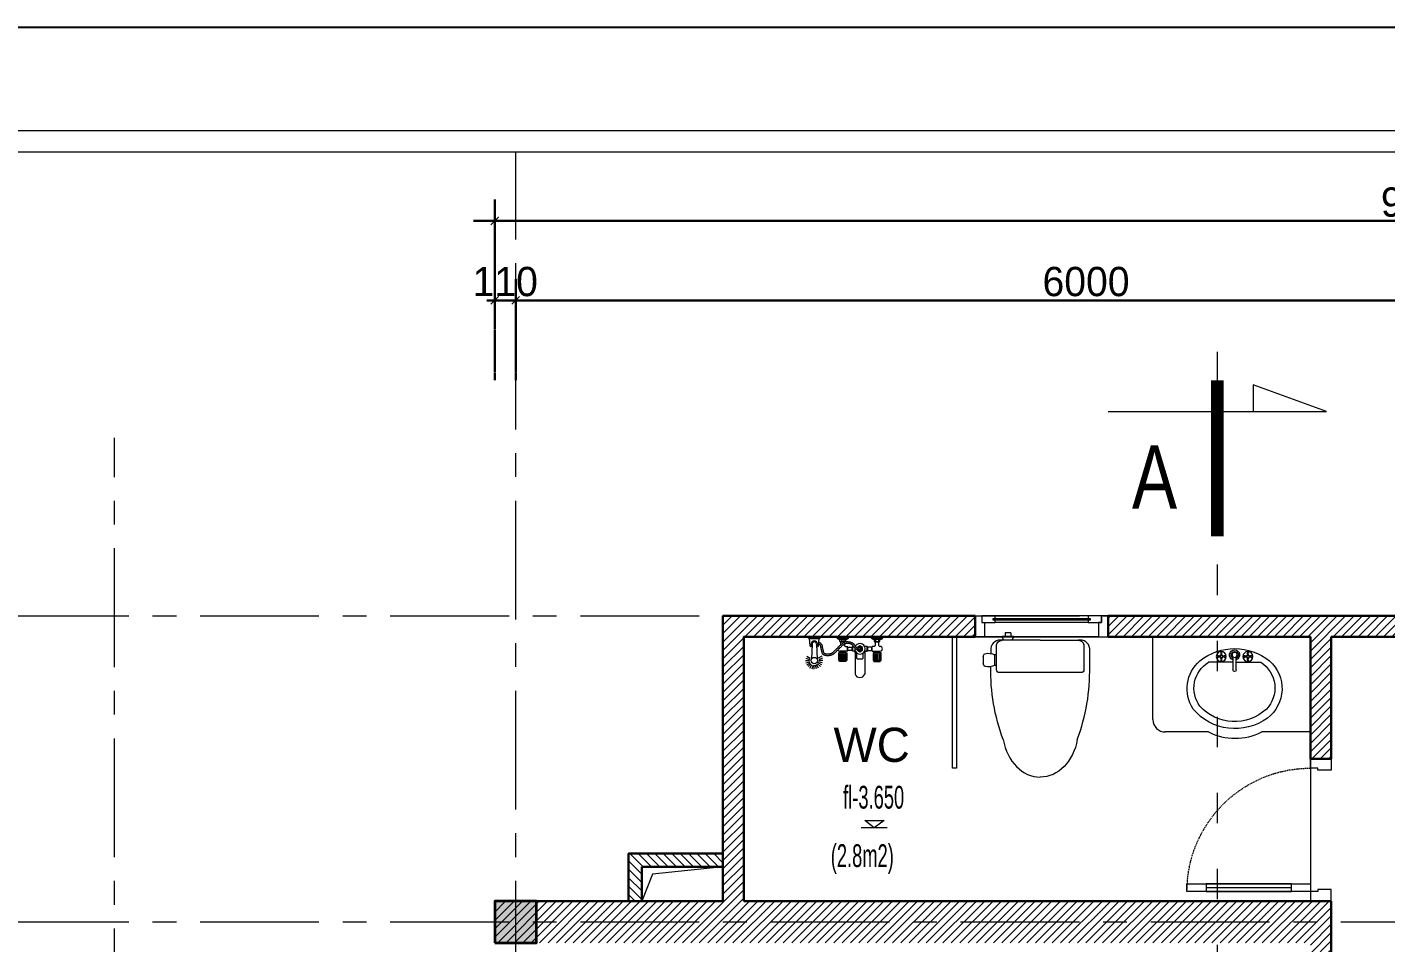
# Model space of a CAD drawing. Header units: millimetres. Extents: x 1832547 to 2001569, y -558009 to -417808.
# Drawn here: x 1917747 to 1924894, y -465512 to -460694 of the extents above; entities that cross this region are included whole.
import ezdxf
from ezdxf.enums import TextEntityAlignment as Align

# ---------------------------------------------------------------- set-up
doc = ezdxf.new("R2010")
doc.units = ezdxf.units.MM
doc.header["$MEASUREMENT"] = 0
for name, pattern in [('ACAD_ISO03W100', [30, 12, -18]), ('CENTER', [2, 1.25, -0.25, 0.25, -0.25]), ('HIDDEN', [9.525, 6.35, -3.175])]:
    doc.linetypes.add(name, pattern=pattern)
doc.layers.get('0').update_dxf_attribs({"linetype": 'CONTINUOUS'})
doc.layers.get('DEFPOINTS').update_dxf_attribs({"linetype": 'CONTINUOUS'})
for name, color, linetype, lineweight in [('AUDIT_I_120404221301-0', 7, 'CONTINUOUS', 15), ('CA . CỬA', 251, 'CONTINUOUS', 5), ('CA-noi that', 19, 'CONTINUOUS', 9), ('CA. TUONG', 30, 'CONTINUOUS', 30), ('CA.cat 30', 30, 'CONTINUOUS', 35), ('CA.cot', 2, 'CONTINUOUS', 35), ('CA.dim 08', 8, 'CONTINUOUS', 13), ('CA.noi that 15', 15, 'CONTINUOUS', 9), ('CA.TEXT', 7, 'CONTINUOUS', 15), ('CA.thay 145', 145, 'CONTINUOUS', 18), ('CA.tim 67', 67, 'CENTER', 9), ('CA.vat lieu 08', 8, 'CONTINUOUS', 5), ('NKB-Fur', 25, 'CONTINUOUS', 9), ('NP-CỬA SỔ', 143, 'CONTINUOUS', 15)]:
    doc.layers.add(name, color=color, linetype=linetype, lineweight=lineweight)
doc.styles.add('CA.JSC1', font='Vhavan.ttf', dxfattribs={"width": 0.8})
doc.styles.add('chu ghi chu', font='nghia5.shx', dxfattribs={"height": 200})
doc.styles.get("Standard").update_dxf_attribs({"font": 'roman.shx'})
doc.styles.add('ZENI2', font='Vhavanb.ttf')
doc.dimstyles.new('CA 70', dxfattribs={"dimscale": 0.7, "dimtxt": 220, "dimasz": 60, "dimexe": 160, "dimexo": 0, "dimgap": 30, "dimtad": 1, "dimdec": 0, "dimrnd": 5, "dimzin": 0, "dimdsep": 46, "dimtxsty": 'Standard', "dimblk": 'ARCHTICK', "dimcen": 0.09, "dimdle": 160, "dimclrd": 256, "dimclre": 256, "dimclrt": 255, "dimadec": 0, "dimazin": 0, "dimtfac": 1, "dimtdec": 0, "dimtix": 1, "dimtmove": 2, "dimatfit": 3, "dimldrblk": 'DOT', "dimfxl": 600, "dimfxlon": 1, "dimtolj": 1, "dimtzin": 0, "dimarcsym": 0})

# ---------------------------------------------------------------- blocks, each defined once
blk = doc.blocks.new('A$C69F42894')
at = {"layer": 'CA.noi that 15'}
for p, q in [((124.6, 560), (163.2, 560)), ((0, 415.6), (0, 445.4)), ((0, 445.4), (20, 445.4)), ((20, 401.1), (20, 460)), ((20, 401.1), (20, 460)), ((40, 260), (40, 460)), ((115.9, 500), (171.9, 500)), ((115.9, 490), (115.9, 500)), ((171.9, 490), (171.9, 500)), ((0, 415.6), (20, 415.6)), ((40, 260), (40, 60))]:
    blk.add_line(p, q, dxfattribs=at)
blk.add_lwpolyline([(561.4, 65.1, -0.095238), (179.5, 0), (82.3, 0, -0.448604), (40, 60, 0.414214), (70, 30), (195, 30, 0.414214), (210, 45), (210, 260), (210, 475, 0.414214), (195, 490), (70, 490, 0.414214), (40, 460, -0.448604), (82.3, 520), (108.3, 520)], format="xyb", dxfattribs=at)
for centre, radius, start, end in [((180, 532.3), 71.8, 165.59818, 206.76095), ((124.6, 545), 15, 90, 159.90199), ((163.2, 545), 15, 20.09801, 90), ((107.8, 532.3), 71.8, 333.23905, 14.40182), ((201.2, -506.1), 1026.3, 69.45128, 91.21266), ((11.7, 416.1), 44.7, 50.75842, 79.33108), ((11.7, 445), 44.7, 280.66892, 309.24158)]:
    blk.add_arc(centre, radius, start, end, dxfattribs=at)
at = {"layer": 'CA.noi that 15', "extrusion": (0, 0, -1)}
blk.add_ellipse((506.7, 260), major_axis=(253.3, 0), ratio=0.788071, start_param=-1.35296, end_param=0, dxfattribs=at)
at = {"layer": 'CA.noi that 15'}
blk.add_ellipse((506.7, 260), major_axis=(253.3, 0), ratio=0.788071, start_param=-1.35296, end_param=0, dxfattribs=at)
blk = doc.blocks.new('hoa sen')
at = {"layer": 'CA.noi that 15', "ltscale": 1000}
for p, q in [((-137.5, 11.2), (-137.5, 162.1)), ((-70.8, 11.2), (-70.8, 162.1)), ((163.4, 96.3), (187.7, 82.2)), ((173, 108.8), (192.8, 89)), ((185.6, 118.4), (199.6, 94.2)), ((200.2, 124.5), (207.4, 97.4)), ((215.8, 126.6), (215.8, 98.5)), ((231.5, 124.5), (224.3, 97.4)), ((246.1, 118.4), (232.1, 94.2)), ((258.7, 108.8), (238.9, 89)), ((268.3, 96.3), (244, 82.2)), ((-104.2, 4), (-121.6, -6.1)), ((-86.7, -6.1), (-104.2, 4)), ((155.3, 66), (183.3, 66)), ((157.3, 81.7), (184.4, 74.4)), ((157.3, 50.3), (184.4, 57.6)), ((163.4, 35.7), (187.7, 49.7)), ((200.2, -50), (195.6, 56.3)), ((231.5, -50), (236.1, 56.3)), ((268.3, 35.7), (244, 49.7)), ((274.4, 81.7), (247.3, 74.4)), ((274.4, 50.3), (247.3, 57.6)), ((276.4, 66), (248.4, 66)), ((-263.7, -90.3), (-263.7, -100.1)), ((-263.7, -90.3), (-184.3, -90.3)), ((-191.1, 0), (-247.2, 0)), ((-242.9, -33.3), (-247, -33.3)), ((-237.3, -38.9), (-237.3, -65.6)), ((-237.3, -65.6), (-211.4, -65.6)), ((-233.8, -79.6), (-233.8, -68.7)), ((-214.9, -68.7), (-214.9, -79.6)), ((-211.4, -65.6), (-211.4, -38.9)), ((-205.8, -33.3), (-191.1, -33.3)), ((-191.1, 0), (-191.1, -33.3)), ((-184.3, -90.3), (-184.3, -100.1)), ((-154.9, 0), (-154.9, -33.3)), ((-147.3, 0), (-154.9, 0)), ((-154.9, -33.3), (-137.1, -33.3)), ((-121.6, -6.1), (-121.6, -26.2)), ((-121.6, -26.2), (-104.2, -36.3)), ((-104.2, -36.3), (-86.7, -26.2)), ((-86.7, -6.1), (-86.7, -8.6)), ((-86.7, -6.7), (-86.7, -6.1)), ((-86.7, -19.3), (-86.7, -26.2)), ((-86.7, -26.2), (-86.7, -19.3)), ((-61, 0), (-53.4, 0)), ((-53.4, -33.3), (-60.4, -33.3)), ((-53.4, 0), (-53.4, -33.3)), ((-23.8, -90.3), (-23.8, -100.1)), ((55.6, -90.3), (-23.8, -90.3)), ((-17.2, 0), (-17.2, -33.3)), ((-17.2, 0), (-17.2, -33.3)), ((-17.2, 0), (38.9, 0)), ((-2.5, -33.3), (-17.2, -33.3)), ((3.1, -49.3), (3.1, -38.9)), ((3.1, -65.6), (3.1, -60.8)), ((29, -65.6), (3.1, -65.6)), ((6.6, -68.7), (6.6, -79.6)), ((25.5, -79.6), (25.5, -68.7)), ((29, -45.5), (29, -65.6)), ((55.6, -90.3), (55.6, -100.1)), ((-263.7, -100.1), (-184.3, -100.1)), ((55.6, -100.1), (-23.8, -100.1))]:
    blk.add_line(p, q, dxfattribs=at)
for points in [[(-196.6, 12.9), (-196.6, 66.7), (-252.9, 66.7), (-252.9, 12.9)], [(-202.3, 66.7), (-202.3, 71.9), (-247.2, 71.9), (-247.2, 66.7)], [(-202.3, 7.7), (-202.3, 12.9), (-247.2, 12.9), (-247.2, 7.7)], [(-11.7, 12.9), (-11.7, 66.7), (44.6, 66.7), (44.6, 12.9)], [(-6, 66.7), (-6, 71.9), (38.9, 71.9), (38.9, 66.7)], [(-6, 7.7), (-6, 12.9), (38.9, 12.9), (38.9, 7.7)], [(-156.6, -27.4), (-156.6, -5.1), (-188.8, -5.1), (-188.8, -27.4)], [(-50.6, -27.4), (-50.6, -5.1), (-19.1, -5.1), (-19.1, -27.4)]]:
    blk.add_lwpolyline(points, close=True, dxfattribs=at)
for points in [[(-240.6, 23), (-240.6, 57.4, 0.414214), (-242.9, 59.6), (-243.6, 59.6, 0.414214), (-245.8, 57.4), (-245.8, 23, 0.414214), (-243.6, 20.8), (-242.9, 20.8, 0.414214)], [(-227.4, 23), (-227.4, 57.4, 0.414214), (-229.6, 59.6), (-230.3, 59.6, 0.414214), (-232.6, 57.4), (-232.6, 23, 0.414214), (-230.3, 20.8), (-229.6, 20.8, 0.414214)], [(-214.1, 23), (-214.1, 57.4, 0.414214), (-216.4, 59.6), (-217.1, 59.6, 0.414214), (-219.3, 57.4), (-219.3, 23, 0.414214), (-217.1, 20.8), (-216.4, 20.8, 0.414214)], [(-200.9, 23), (-200.9, 57.4, 0.414214), (-203.1, 59.6), (-203.8, 59.6, 0.414214), (-206.1, 57.4), (-206.1, 23, 0.414214), (-203.8, 20.8), (-203.1, 20.8, 0.414214)], [(-7.4, 23), (-7.4, 57.4, -0.414214), (-5.2, 59.6), (-4.5, 59.6, -0.414214), (-2.2, 57.4), (-2.2, 23, -0.414214), (-4.5, 20.8), (-5.2, 20.8, -0.414214)], [(5.8, 23), (5.8, 57.4, -0.414214), (8.1, 59.6), (8.8, 59.6, -0.414214), (11, 57.4), (11, 23, -0.414214), (8.8, 20.8), (8.1, 20.8, -0.414214)], [(19.1, 23), (19.1, 57.4, -0.414214), (21.3, 59.6), (22, 59.6, -0.414214), (24.3, 57.4), (24.3, 23, -0.414214), (22, 20.8), (21.3, 20.8, -0.414214)], [(32.3, 23), (32.3, 57.4, -0.414214), (34.6, 59.6), (35.3, 59.6, -0.414214), (37.5, 57.4), (37.5, 23, -0.414214), (35.3, 20.8), (34.6, 20.8, -0.414214)], [(256.6, -100.1), (256.6, -94.1, 0.414214), (251, -88.5), (180.7, -88.5, 0.414214), (175.1, -94.1), (175.1, -100.1)]]:
    blk.add_lwpolyline(points, format="xyb", close=True, dxfattribs=at)
for points in [[(-241.5, 7.7), (-241.5, 0)], [(-208.3, 0), (-208.3, 7.7)], [(-105.2, -9.3), (-98.6, -8.6), (-93.3, -8.3), (-88.9, -8.3), (-85.5, -8.7), (-82.7, -9.4), (-80.5, -10.3), (-78.7, -11.4), (-77.1, -12.6), (-75.5, -14), (-74.1, -15.5), (-72.6, -17.1), (-71.2, -18.8), (-69.9, -20.5), (-68.5, -22.2), (-67.2, -24), (-65.9, -25.8), (-64.6, -27.6), (-63.3, -29.4), (-62, -31.1), (-60.8, -32.8), (-59.6, -34.4), (-58.4, -35.9), (-57.3, -37.3), (-56.2, -38.6), (-55.2, -39.7), (-54.3, -40.7), (-53.4, -41.6), (-52.5, -42.4), (-51.7, -43.1), (-50.9, -43.7), (-50.1, -44.4), (-49.3, -45), (-48.4, -45.6), (-47.6, -46.2), (-46.6, -46.8), (-45.4, -47.4), (-44.1, -48.1), (-42.6, -48.7), (-40.8, -49.4), (-38.7, -50.2), (-36.2, -50.9), (-33.5, -51.7), (-30.6, -52.4), (-27.4, -53.1), (-24.1, -53.6), (-20.7, -53.9), (-17.3, -54.1), (-13.9, -54), (-10.5, -53.6), (-7.3, -53), (-4, -52.2), (-0.9, -51.1), (2.2, -49.8), (5.2, -48.3), (8.1, -46.6), (11, -44.8), (13.8, -42.9), (16.5, -40.8), (19.2, -38.6), (21.9, -36.2), (24.6, -33.8), (27.3, -31.2), (30.1, -28.5), (32.9, -25.7), (35.8, -22.8), (38.9, -19.9), (41.9, -16.9), (45.1, -13.8), (48.2, -10.7), (51.3, -7.7), (54.5, -4.6), (57.6, -1.7), (60.6, 1.3), (63.5, 4.1), (66.3, 6.7), (69, 9.3), (71.5, 11.6), (73.8, 13.7), (75.8, 15.6), (77.5, 17.2), (78.9, 18.6), (80.1, 19.6), (81.1, 20.5), (81.8, 21.2), (82.5, 21.7), (83, 22.1), (83.6, 22.4), (84.1, 22.7), (84.7, 23), (85.3, 23.3), (86.1, 23.7), (87, 24.1), (88, 24.5), (89.2, 24.9), (90.6, 25.5), (92.1, 26.1), (93.9, 26.8), (96, 27.5), (98.2, 28.3), (100.5, 29.1), (103, 29.8), (105.6, 30.5), (108.4, 31.1), (111.2, 31.5), (114, 31.9), (116.9, 32.1), (119.7, 32.2), (122.5, 32.2), (125.1, 32.2), (127.6, 32), (129.9, 31.9), (131.9, 31.7), (133.7, 31.6), (135.2, 31.4), (136.5, 31.2), (137.6, 31.1), (138.6, 30.9), (139.6, 30.7), (140.4, 30.5), (141.3, 30.2), (142.1, 30), (143, 29.7), (143.9, 29.4), (144.7, 29.1), (145.6, 28.8), (146.4, 28.5), (147.2, 28.1), (147.9, 27.8), (148.6, 27.5), (149.2, 27.2), (149.8, 26.8), (150.4, 26.5), (150.9, 26.1), (151.4, 25.8), (151.9, 25.4), (152.3, 25), (152.8, 24.6), (153.2, 24.1), (153.6, 23.7), (154.1, 23.2), (154.5, 22.7), (154.9, 22.1), (155.3, 21.6), (155.7, 21), (156, 20.4), (156.4, 19.7), (156.8, 19.1), (157.1, 18.3), (157.5, 17.6), (157.9, 16.7), (158.2, 15.9), (158.6, 14.9), (159, 13.9), (159.4, 12.8), (159.8, 11.7), (160.2, 10.5), (160.6, 9.3), (160.9, 8), (161.3, 6.8), (161.7, 5.5), (162.1, 4.1), (162.5, 2.8), (162.8, 1.5), (163.2, 0.1), (163.6, -1.3), (163.9, -2.7), (164.3, -4.1), (164.6, -5.5), (165, -7), (165.3, -8.5), (165.6, -10), (166, -11.4), (166.3, -12.9), (166.6, -14.3), (166.9, -15.7), (167.2, -17), (167.4, -18.3), (167.7, -19.5), (167.9, -20.7), (168.1, -21.8), (168.3, -22.9), (168.5, -23.9), (168.7, -24.8), (168.8, -25.7), (168.9, -26.5), (169, -27.3), (169.1, -28.1), (169.2, -28.8), (169.3, -29.4), (169.3, -30), (169.4, -30.6), (169.4, -31.2), (169.5, -31.7), (169.6, -32.2), (169.6, -32.7), (169.7, -33.2), (169.7, -33.6), (169.8, -34), (169.9, -34.4), (170, -34.8), (170.1, -35.2), (170.2, -35.6), (170.4, -36), (170.6, -36.3), (170.7, -36.7), (171, -37.1), (171.2, -37.6), (171.5, -38), (171.9, -38.6), (172.3, -39.1), (172.7, -39.6), (173.1, -40.2), (173.5, -40.7), (173.9, -41.3), (174.3, -41.8), (174.7, -42.2), (175, -42.6), (175.3, -42.9), (175.5, -43.2), (175.8, -43.5), (176, -43.7), (176.2, -44), (176.5, -44.2), (176.7, -44.5), (177, -44.8), (177.3, -45.1), (177.7, -45.4), (178.1, -45.8), (178.5, -46.2), (179, -46.6), (179.5, -47), (180.1, -47.5), (180.7, -48), (181.4, -48.5), (182.1, -49.1), (182.8, -49.5), (183.4, -50), (184.1, -50.4), (184.6, -50.8), (185, -51)], [(-103.1, -21.8), (-97.9, -20.6), (-93.9, -19.7), (-90.8, -19.3), (-88.4, -19.1), (-86.7, -19.3), (-85.4, -19.7), (-84.4, -20.3), (-83.5, -21), (-82.7, -21.9), (-81.8, -22.9), (-80.8, -24.1), (-79.9, -25.3), (-78.8, -26.7), (-77.7, -28.2), (-76.5, -29.9), (-75.2, -31.6), (-73.9, -33.5), (-72.5, -35.4), (-71, -37.4), (-69.5, -39.3), (-68.1, -41.3), (-66.6, -43.1), (-65.2, -44.9), (-63.9, -46.4), (-62.7, -47.8), (-61.6, -49), (-60.6, -50.1), (-59.6, -51), (-58.6, -51.8), (-57.7, -52.6), (-56.8, -53.3), (-55.9, -54), (-55, -54.6), (-54, -55.3), (-52.8, -56), (-51.5, -56.7), (-50, -57.5), (-48.2, -58.2), (-46.1, -59), (-43.6, -59.9), (-40.6, -60.8), (-37.3, -61.7), (-33.7, -62.6), (-29.9, -63.3), (-25.8, -64), (-21.6, -64.4), (-17.4, -64.5), (-13.1, -64.4), (-8.9, -63.9), (-4.8, -63.1), (-0.8, -62.1), (3.1, -60.7), (7, -59.2), (10.6, -57.4), (14.2, -55.5), (17.5, -53.5), (20.7, -51.3), (23.7, -49.1), (26.7, -46.7), (29.5, -44.3), (32.3, -41.8), (35.1, -39.2), (37.9, -36.5), (40.8, -33.7), (43.7, -30.8), (46.7, -27.8), (49.8, -24.8), (52.9, -21.8), (56, -18.7), (59.1, -15.7), (62.2, -12.7), (65.3, -9.7), (68.3, -6.9), (71.2, -4.1), (74, -1.4), (76.7, 1.1), (79.1, 3.4), (81.4, 5.5), (83.3, 7.4), (85, 9), (86.4, 10.2), (87.5, 11.3), (88.4, 12), (89, 12.6), (89.5, 13), (89.8, 13.3), (90, 13.5), (90.2, 13.7), (90.3, 13.8), (90.5, 13.9), (90.7, 14), (91, 14.1), (91.4, 14.3), (92, 14.6), (92.8, 14.9), (93.9, 15.3), (95.2, 15.9), (96.8, 16.5), (98.6, 17.2), (100.7, 18), (102.9, 18.7), (105.3, 19.3), (107.8, 19.9), (110.5, 20.4), (113.1, 20.8), (115.9, 21), (118.6, 21.1), (121.2, 21.1), (123.7, 21.1), (126.1, 21), (128.3, 20.8), (130.2, 20.7), (131.9, 20.5), (133.2, 20.4), (134.4, 20.3), (135.4, 20.1), (136.3, 20), (137, 19.8), (137.7, 19.7), (138.3, 19.5), (139, 19.3), (139.7, 19.1), (140.3, 18.9), (141, 18.6), (141.6, 18.4), (142.1, 18.2), (142.6, 18), (143.1, 17.9), (143.5, 17.7), (143.8, 17.6), (144.1, 17.4), (144.3, 17.3), (144.5, 17.2), (144.7, 17), (144.8, 16.9), (145, 16.8), (145.1, 16.6), (145.3, 16.4), (145.4, 16.3), (145.6, 16), (145.8, 15.8), (146, 15.6), (146.2, 15.3), (146.4, 15), (146.6, 14.6), (146.8, 14.3), (147, 13.9), (147.2, 13.4), (147.4, 12.9), (147.7, 12.3), (147.9, 11.6), (148.2, 10.9), (148.5, 10), (148.9, 9.1), (149.2, 8.1), (149.5, 7), (149.9, 5.9), (150.3, 4.7), (150.6, 3.5), (151, 2.3), (151.3, 1.1), (151.7, -0.2), (152, -1.4), (152.4, -2.7), (152.7, -4), (153.1, -5.4), (153.4, -6.7), (153.7, -8.1), (154.1, -9.5), (154.4, -11), (154.7, -12.4), (155, -13.8), (155.4, -15.3), (155.7, -16.6), (155.9, -18), (156.2, -19.3), (156.5, -20.5), (156.7, -21.7), (156.9, -22.8), (157.1, -23.9), (157.3, -24.9), (157.5, -25.8), (157.6, -26.6), (157.8, -27.4), (157.9, -28), (158, -28.6), (158, -29.2), (158.1, -29.7), (158.2, -30.3), (158.2, -30.8), (158.3, -31.3), (158.3, -31.9), (158.4, -32.5), (158.5, -33.2), (158.6, -33.9), (158.7, -34.7), (158.8, -35.4), (159, -36.2), (159.2, -37), (159.4, -37.8), (159.6, -38.6), (159.9, -39.3), (160.2, -40.1), (160.5, -40.8), (160.9, -41.6), (161.3, -42.4), (161.7, -43.1), (162.2, -43.9), (162.6, -44.7), (163.2, -45.5), (163.7, -46.2), (164.3, -47), (164.8, -47.7), (165.3, -48.4), (165.8, -49), (166.2, -49.5), (166.6, -50), (167, -50.4), (167.3, -50.8), (167.6, -51.2), (167.9, -51.5), (168.2, -51.8), (168.5, -52.1), (168.8, -52.4), (169.1, -52.7), (169.5, -53), (169.9, -53.4), (170.3, -53.8), (170.9, -54.3), (171.5, -54.8), (172.2, -55.4), (173, -56), (173.9, -56.7), (174.9, -57.5), (176.1, -58.3), (177.3, -59.1), (178.8, -60), (180.4, -60.9), (182.1, -61.9), (184.1, -62.8)], [(0, 0), (0, 7.7)], [(33.2, 7.7), (33.2, 0)], [(-244.4, -68.7), (-244.4, -79.6)], [(-209.6, -65.6), (-239.1, -65.6)], [(-239.1, -82.7), (-209.6, -82.7)], [(-204.3, -79.6), (-204.3, -68.7)], [(-191.1, 0), (-188.8, -5.1), (-188.8, -27.4), (-191.1, -33.3)], [(-154.9, 0), (-156.6, -5.1), (-156.6, -27.4), (-154.9, -33.3)], [(-53.4, 0), (-50.6, -5.1), (-50.6, -27.4), (-53.4, -33.3)], [(-17.2, 0), (-19.1, -5.1), (-19.1, -27.4), (-17.2, -33.3)], [(-17.2, 0), (-19.1, -5.1), (-19.1, -27.4), (-17.2, -33.3)], [(-4, -79.6), (-4, -68.7)], [(1.3, -65.6), (30.8, -65.6)], [(30.8, -82.7), (1.3, -82.7)], [(36.1, -68.7), (36.1, -79.6)]]:
    blk.add_lwpolyline(points, dxfattribs=at)
for points in [[(-80.1, 12.2), (-80.1, 46.2, 0.414214), (-89.1, 55.1), (-119, 55.1, 0.414214), (-128, 46.2), (-128, 12.3)], [(199.3, -29.4), (195.1, -29.4, 0.385278), (186.2, -37.5), (181.9, -88.5)], [(232.4, -29.4), (236.6, -29.4, -0.385278), (245.5, -37.5), (249.8, -88.5)]]:
    blk.add_lwpolyline(points, format="xyb", dxfattribs=at)
blk.add_circle((215.8, 66), 22.4, dxfattribs=at)
for centre, radius, start, end in [((-107.7, 153.7), 31, 83.36677, 164.19559), ((-100.6, 153.7), 31, 15.80441, 96.63323), ((-147.5, 10), 10, 271.29478, 6.6777), ((-104.2, -16.2), 37.1, 350.19678, 326.98203), ((-104.2, -16.2), 17.5, 26.3525, 349.83941), ((-60.8, 10), 10, 173.3223, 268.70522), ((-238.6, -128.2), 45.6, 90.63044, 123.74146), ((-245, -16.6), 16.8, 97.45167, 263.3952), ((-239.1, -71.8), 6.13, 30.27757, 149.72243), ((-239.1, -76.5), 6.13, 210.27757, 329.72243), ((-242.9, -38.9), 5.6, 0, 90), ((-224.3, -81.8), 16.2, 54.31161, 125.68839), ((-224.3, -66.5), 16.2, 234.31161, 305.68839), ((-209.6, -71.8), 6.13, 30.27757, 149.72243), ((-209.6, -76.5), 6.13, 210.27757, 329.72243), ((-205.8, -38.9), 5.6, 90, 180), ((-209.8, -128.2), 45.6, 56.25854, 89.36956), ((-104.2, -16.2), 9.73, 51.10723, 336.64896), ((-103.7, -15.5), 6.36, 103.75223, 275.00377), ((1.5, -128.2), 45.6, 90.63044, 123.74146), ((1.3, -71.8), 6.13, 30.27757, 149.72243), ((1.3, -76.5), 6.13, 210.27757, 329.72243), ((-2.5, -38.9), 5.6, 0, 90), ((16, -81.8), 16.2, 54.31161, 125.68839), ((16, -66.5), 16.2, 234.31161, 305.68839), ((30.8, -71.8), 6.13, 30.27757, 149.72243), ((30.8, -76.5), 6.13, 210.27757, 329.72243), ((30.3, -128.2), 45.6, 56.25854, 89.36956), ((36.7, -16.6), 16.8, 31.95386, 82.54833), ((36.7, -16.6), 16.8, 287.56812, 342.57943), ((215.8, -49.4), 22.1, 137.68336, 42.31664), ((215.8, -49.4), 15.7, 182.46571, 357.53429)]:
    blk.add_arc(centre, radius, start, end, dxfattribs=at)
blk = doc.blocks.new('A$Ce6ee8940')
at = {"layer": 'CA.noi that 15', "ltscale": 0.3}
for p, q in [((284.7, 514.1), (155.6, 514.1)), ((209.7, 546.4), (214.9, 546.4)), ((209.7, 542.1), (214.9, 542.1)), ((221.2, 552.7), (221.2, 558)), ((221.2, 530.5), (221.2, 535.8)), ((225.6, 558), (225.6, 552.7)), ((225.6, 535.8), (225.6, 530.5)), ((231.9, 546.4), (237.1, 546.4)), ((231.9, 542.1), (237.1, 542.1)), ((284.7, 474.3), (284.7, 535.5)), ((302.2, 535.5), (302.2, 474.3)), ((302.2, 514.1), (430.6, 514.1)), ((349.7, 546.4), (354.9, 546.4)), ((349.7, 542.1), (354.9, 542.1)), ((361.2, 552.7), (361.2, 558)), ((361.2, 530.5), (361.2, 535.8)), ((365.6, 558), (365.6, 552.7)), ((365.6, 535.8), (365.6, 530.5)), ((371.9, 546.4), (377.1, 546.4)), ((371.9, 542.1), (377.1, 542.1))]:
    blk.add_line(p, q, dxfattribs=at)
for centre, radius in [((223.4, 544.3), 26.2), ((205.9, 544.3), 4.37), ((223.4, 544.3), 8.75), ((223.4, 544.3), 6.56), ((223.4, 561.8), 4.37), ((223.4, 526.8), 4.38), ((240.9, 544.3), 4.37), ((293.4, 553), 13.1), ((363.4, 544.3), 26.2), ((345.9, 544.3), 4.37), ((363.4, 544.3), 8.75), ((363.4, 544.3), 6.56), ((363.4, 561.8), 4.37), ((363.4, 526.8), 4.38), ((380.9, 544.3), 4.37)]:
    blk.add_circle(centre, radius, dxfattribs=at)
for centre, radius, start, end in [((293, 293), 293, 51.38628, 128.87593), ((293.4, 552.3), 27, 288.92464, 251.07536), ((238.8, 375.5), 195, 131.68713, 232.56834), ((242.4, 378.8), 160.9, 122.6901, 224.3609), ((293.4, 551.9), 18.6, 298.07366, 241.92634), ((347.3, 377.9), 159.7, 323.62877, 58.58843), ((347.8, 374.4), 195.4, 327.0124, 49.05587), ((293.4, 474.3), 8.75, 180.005, 359.995), ((290.7, 453.2), 288.3, 233.7562, 320.02828), ((293.3, 448.2), 246.1, 227.64718, 317.90546)]:
    blk.add_arc(centre, radius, start, end, dxfattribs=at)
blk = doc.blocks.new('A$C6dc074dd')
at = {"layer": 'CA.TEXT'}
for points in [[(116.9, 37.3), (15.3, 37.3), (68.5, 0), (116.9, 37.3)], [(0, 0), (136.9, 0)]]:
    blk.add_lwpolyline(points, dxfattribs=at)
blk = doc.blocks.new('A$C2d76a15f')
at = {"color": 4, "linetype": 'Continuous', "lineweight": 18}
blk.add_line((27498.5, 19312.8), (1212.4, 19312.8), dxfattribs=at)
blk.add_line((27405.3, 19219.6), (1305.6, 19219.6))
at = {"layer": 'DEFPOINTS', "ltscale": 600}
blk.add_line((0, 19765.3), (27951, 19765.3), dxfattribs=at)
blk = doc.blocks.new('A$Ccce9e104')
at = {"layer": 'CA.vat lieu 08'}
h = blk.add_hatch(color=256, dxfattribs=at)
h.dxf.hatch_style = 1
h.paths.add_polyline_path([(220, 220), (220, 0), (0, 0), (0, 220)])
at = {"layer": 'CA.cot'}
blk.add_lwpolyline([(220, 220), (220, 0), (0, 0), (0, 220)], close=True, dxfattribs=at)
blk = doc.blocks.new('_ArchTick')
at = {"color": 1, "linetype": 'ByBlock', "const_width": 0.15}
blk.add_lwpolyline([(-0.5, -0.5), (0.5, 0.5)], dxfattribs=at)
blk = doc.blocks.new('*D682')
at = {"layer": 'CA.dim 08', "lineweight": -2, "transparency": 16777216}
for p, q in [((1920316.9, -462368.7), (1920316.9, -462019.1)), ((1926317, -462368.7), (1926317, -462019.1)), ((1920204.9, -462131.1), (1926429, -462131.1))]:
    blk.add_line(p, q, dxfattribs=at)
at = {"layer": 'DEFPOINTS', "color": 0, "transparency": 16777216}
for p in [(1926317, -462131.1), (1920316.9, -462368.7), (1926317, -462368.7)]:
    blk.add_point(p, dxfattribs=at)
at = {"layer": 'CA.dim 08', "lineweight": -2, "transparency": 16777216, "xscale": 42, "yscale": 42, "zscale": 42, "rotation": 180}
blk.add_blockref('_ArchTick', (1920316.9, -462131.1), dxfattribs=at)
at = {"layer": 'CA.dim 08', "lineweight": -2, "transparency": 16777216, "xscale": 42, "yscale": 42, "zscale": 42}
blk.add_blockref('_ArchTick', (1926317, -462131.1), dxfattribs=at)
at = {"layer": 'CA.dim 08', "color": 255, "transparency": 16777216, "insert": (1923316.9, -462033.1), "char_height": 154, "attachment_point": 5}
blk.add_mtext('\\A1;6000', dxfattribs=at)
blk = doc.blocks.new('_DOT')
at = {"color": 1, "linetype": 'ByBlock'}
blk.add_line((-0.5, 0), (-1, 0), dxfattribs=at)
at = {"color": 1, "linetype": 'ByBlock', "const_width": 0.5}
blk.add_lwpolyline([(-0.25, 0, 1), (0.25, 0, 1)], format="xyb", close=True, dxfattribs=at)
blk = doc.blocks.new('*U90')
blk.add_line((100, 70), (549, 70))
for points in [[(-110, 749), (-110, 689), (-40, 689), (-40, 699), (0, 699), (0, 749)], [(0, 50), (649, 50), (649, 90), (0, 90)], [(100, 50), (100, 90), (549, 90), (549, 50)], [(-110, 0), (-110, 60), (-40, 60), (-40, 50), (0, 50), (0, 0)]]:
    blk.add_lwpolyline(points, close=True)
at = {"linetype": 'HIDDEN'}
blk.add_arc((0, 50), 649, 0, 90, dxfattribs=at)
blk = doc.blocks.new('*D696')
at = {"layer": 'CA.tim 67', "lineweight": -2, "transparency": 16777216}
for p, q in [((1920206.9, -462551.1), (1920206.9, -462019.1)), ((1920316.9, -462551.1), (1920316.9, -462019.1)), ((1920206.9, -462131.1), (1920164.9, -462131.1)), ((1920206.9, -462131.1), (1920316.9, -462131.1)), ((1920316.9, -462131.1), (1920358.9, -462131.1))]:
    blk.add_line(p, q, dxfattribs=at)
at = {"layer": 'DEFPOINTS', "color": 0, "transparency": 16777216}
for p in [(1920316.9, -462131.1), (1920316.9, -464523.1), (1920206.9, -464985.3)]:
    blk.add_point(p, dxfattribs=at)
at = {"layer": 'CA.tim 67', "lineweight": -2, "transparency": 16777216, "xscale": 42, "yscale": 42, "zscale": 42}
blk.add_blockref('_ArchTick', (1920206.9, -462131.1), dxfattribs=at)
at = {"layer": 'CA.tim 67', "lineweight": -2, "transparency": 16777216, "xscale": 42, "yscale": 42, "zscale": 42, "rotation": 180}
blk.add_blockref('_ArchTick', (1920316.9, -462131.1), dxfattribs=at)
at = {"layer": 'CA.tim 67', "color": 255, "transparency": 16777216, "insert": (1920261.9, -462033.1), "char_height": 154, "attachment_point": 5}
blk.add_mtext('\\A1;110', dxfattribs=at)
blk = doc.blocks.new('*D699')
at = {"layer": 'CA.dim 08', "lineweight": -2, "transparency": 16777216}
for p, q in [((1920206.9, -462133), (1920206.9, -461601)), ((1929987, -462133), (1929987, -461601)), ((1920094.9, -461713), (1930099, -461713))]:
    blk.add_line(p, q, dxfattribs=at)
at = {"layer": 'DEFPOINTS', "color": 0, "transparency": 16777216}
for p in [(1929987, -461713), (1920206.9, -462478), (1929987, -462478)]:
    blk.add_point(p, dxfattribs=at)
at = {"layer": 'CA.dim 08', "lineweight": -2, "transparency": 16777216, "xscale": 42, "yscale": 42, "zscale": 42, "rotation": 180}
blk.add_blockref('_ArchTick', (1920206.9, -461713), dxfattribs=at)
at = {"layer": 'CA.dim 08', "lineweight": -2, "transparency": 16777216, "xscale": 42, "yscale": 42, "zscale": 42}
blk.add_blockref('_ArchTick', (1929987, -461713), dxfattribs=at)
at = {"layer": 'CA.dim 08', "color": 255, "transparency": 16777216, "insert": (1925096.9, -461615), "char_height": 154, "attachment_point": 5}
blk.add_mtext('\\A1;9780', dxfattribs=at)
blk = doc.blocks.new('*U89')
for p, q in [((-30, 50), (-30, 649.7)), ((-140, 105), (-140, 594.7)), ((-105, 105), (-105, 594.7))]:
    blk.add_line(p, q)
for points in [[(-105, 649.7), (-30, 649.7), (-30, 699.7), (-140, 699.7), (-140, 664.7), (-105, 664.7)], [(-105, 664.7), (-105, 594.7), (-118.5, 594.7), (-118.5, 604.7), (-126.5, 604.7), (-126.5, 594.7), (-140, 594.7), (-140, 664.7)], [(-118.5, 95), (-118.5, 105), (-105, 105), (-105, 35), (-140, 35), (-140, 105), (-126.5, 105), (-126.5, 95)], [(-105, 50), (-30, 50), (-30, 0), (-140, 0), (-140, 35), (-105, 35)]]:
    blk.add_lwpolyline(points, close=True)
at = {"color": 8}
blk.add_lwpolyline([(-126.5, 95), (-118.5, 95), (-118.5, 604.7), (-126.5, 604.7)], close=True, dxfattribs=at)
blk = doc.blocks.new('vet cat')
at = {"layer": 'CA.cat 30', "const_width": 50}
blk.add_lwpolyline([(-82591.8, -188552.4), (-81976.3, -188552.4)], dxfattribs=at)
at = {"layer": 'CA.thay 145'}
blk.add_line((-82573.9, -188410.7), (-82468.7, -188410.7), dxfattribs=at)
blk.add_lwpolyline([(-82468.7, -188983.2), (-82468.7, -188121.6), (-82573.9, -188410.7)], dxfattribs=at)
blk = doc.blocks.new('1E3E')
at = {"layer": 'CA.thay 145', "color": 1, "linetype": 'ACAD_ISO03W100', "ltscale": 10}
blk.add_lwpolyline([(800629.6, 801253.5), (800629.6, 815893.5), (800629.6, 815893.5), (800629.6, 816382.4)], dxfattribs=at)
at = {"layer": 'CA.cat 30', "rotation": 270}
blk.add_blockref('vet cat', (989182, 733609.5), dxfattribs=at)
at = {"layer": 'AUDIT_I_120404221301-0', "style": 'CA.JSC1', "text_generation_flag": 2, "width": 0.8}
blk.add_text('a', height=250, dxfattribs=at).set_placement((800471, 815693.9))
blk = doc.blocks.new('ỬT54')
at = {"layer": 'CA.vat lieu 08'}
h = blk.add_hatch(dxfattribs=at)
h.set_pattern_fill('ANSI31', color=256, scale=250)
h.set_pattern_definition([(45, (0, 0.373), (-22.0970869, 22.0970869), [])])
h.paths.add_polyline_path([(1925407, -463791.5), (1924606.9, -463791.5), (1924606.9, -463791.5), (1924606.9, -463791.5), (1923433, -463791.5), (1923433, -463901.5), (1924496.9, -463901.5), (1924496.9, -464542.5), (1924606.9, -464542.5), (1924606.9, -463901.5), (1925407, -463901.5)])
h.paths.add_polyline_path([(1922733.3, -463791.5), (1921406.9, -463791.5), (1921406.9, -465298.3), (1920206.9, -465298.3), (1920206.9, -465511.2), (1920426.9, -465511.7), (1924496.9, -465512), (1924496.9, -465621.1), (1924606.9, -465621.1), (1924606.9, -465291.8), (1921516.9, -465291.8), (1921516.9, -463901.5), (1922733.3, -463901.5)])
h.paths.add_polyline_path([(1927532, -463791.8), (1926207, -463791.8), (1926207, -465291.5), (1926317, -465291.5), (1926317, -463901.8), (1927532, -463901.8)])
h.paths.add_polyline_path([(1929987, -463791.8), (1928231.7, -463791.8), (1928231.7, -463901.8), (1929767, -463901.8), (1929767, -464205.3), (1929987, -464205.3)])
h.paths.add_polyline_path([(1930687, -465298.3), (1929987, -465298.3), (1929987, -465518.3), (1930687, -465518.3)])
h.paths.add_polyline_path([(1929767, -465405.2), (1927176.4, -465398.4), (1927176.4, -465505.3), (1929767, -465512.1)])
h.paths.add_polyline_path([(1926317, -465511.5), (1926207, -465511.5), (1926207, -469241.5), (1926317, -469241.5)])
h.paths.add_polyline_path([(1924606.9, -466551.1), (1924496.9, -466551.1), (1924496.9, -470281.5), (1924606.9, -470281.5)])
h.paths.add_polyline_path([(1920426.9, -466860.9), (1920206.9, -466860.9), (1920206.9, -468821.7), (1920426.9, -468821.7)])
h.paths.add_polyline_path([(1920426.9, -469621.4), (1920206.9, -469621.4), (1920206.9, -470171.5), (1920426.9, -470171.5)])
h.paths.add_polyline_path([(1924606.9, -470281.5), (1920426.9, -470281.5), (1920426.9, -470391.5), (1924606.9, -470391.5)])
h.paths.add_polyline_path([(1929767, -470281.5), (1926427, -470281.5), (1926427, -470391.5), (1929767, -470391.5)])
h.paths.add_polyline_path([(1930687, -469621.7), (1930467, -469621.7), (1930467, -470391.5), (1930687, -470391.5)])
h.paths.add_polyline_path([(1930467, -470178.3), (1929987, -470178.3), (1929987, -470398.3), (1930467, -470398.3)])
h.paths.add_polyline_path([(1930687, -466420.9), (1930467, -466420.9), (1930467, -468821.7), (1930687, -468821.7)])
h.paths.add_polyline_path([(1927177, -473431), (1926427, -473431.5), (1926427, -473651.5), (1927177, -473651.3)])
h.paths.add_polyline_path([(1929767, -473431.5), (1929016.9, -473431.5), (1929016.9, -473651.5), (1929116.9, -473651.5), (1929767, -473651.5)])
h.paths.add_polyline_path([(1920426.9, -476361.6), (1920207.3, -476361.6), (1920207.3, -477271.5), (1920426.9, -477271.5)])
h.paths.add_polyline_path([(1920868.1, -477271.5), (1920426.9, -477271.5), (1920426.9, -477491.5), (1920868.1, -477491.5)])
h.paths.add_polyline_path([(1920426.9, -473651.5), (1920207.3, -473651.5), (1920207.3, -474561.5), (1920426.9, -474561.5)])
h = blk.add_hatch(dxfattribs=at)
h.set_pattern_fill('ANSI31', color=256, scale=250, angle=90)
h.set_pattern_definition([(135, (1456265.318, -2382677.464), (-22.0970869, -22.0970869), [])])
h.paths.add_polyline_path([(1920911.1, -465291.8), (1920911.1, -465091.8), (1920911.1, -465041.8), (1921406.9, -465041.8), (1921407.1, -465111.8), (1920981.1, -465111.8), (1920981.1, -465291.8)])
at = {"layer": 'CA. TUONG'}
for p, q in [((1922733.3, -463901.8), (1922733.3, -463791.8)), ((1923433, -463901.8), (1923433, -463791.8)), ((1924496.9, -464542.8), (1924606.9, -464542.8)), ((1920426.9, -465511.6), (1920206.9, -465511.6))]:
    blk.add_line(p, q, dxfattribs=at)
for points in [[(1922733.3, -463791.8), (1921406.9, -463791.8), (1921406.9, -465291.8)], [(1924606.9, -463791.8), (1924606.9, -463791.8), (1923433, -463791.8)], [(1924606.9, -463791.8), (1924606.9, -463791.8), (1925407, -463791.8), (1925407, -463901.8), (1924606.9, -463901.8)], [(1922733.3, -463901.8), (1921516.9, -463901.8), (1921516.9, -465291.8)], [(1924496.9, -464542.8), (1924496.9, -463901.8), (1923433, -463901.8)], [(1924606.9, -464542.8), (1924606.9, -463901.8)], [(1920911.1, -465291.8), (1920911.1, -465091.8), (1920911.1, -465041.8), (1921406.9, -465041.8)], [(1920981.1, -465291.8), (1920981.1, -465111.8), (1921407.1, -465111.8)], [(1921406.9, -465291.8), (1920206.9, -465291.8), (1920206.9, -465511.8)], [(1924606.9, -465291.8), (1921516.9, -465291.8)], [(1924606.9, -465621.4), (1924606.9, -465291.8)]]:
    blk.add_lwpolyline(points, dxfattribs=at)
at = {"layer": 'CA.thay 145'}
for points in [[(1924496.9, -464542.8), (1924496.9, -465291.8)], [(1921407.5, -465111.8), (1921037.3, -465149.8), (1920981.1, -465291.8)]]:
    blk.add_lwpolyline(points, dxfattribs=at)
at = {"layer": 'CA.tim 67', "ltscale": 500}
for p, q in [((1920316.9, -483810.3), (1920316.9, -461351.6)), ((1918206.9, -483060.9), (1918206.9, -462854.4)), ((1911657.3, -463791.8), (1939836.3, -463791.8)), ((1911657.3, -465401.8), (1939836.3, -465401.8))]:
    blk.add_line(p, q, dxfattribs=at)
at = {"layer": 'NP-CỬA SỔ'}
blk.add_lwpolyline([(1922733.3, -463901.8), (1923433, -463901.8)], dxfattribs=at)
at = {"layer": 'CA . CỬA', "xscale": -1, "rotation": 90}
blk.add_blockref('*U89', (1923433, -463931.8), dxfattribs=at)
at = {"layer": 'CA.cot', "xscale": -1, "rotation": 90}
blk.add_blockref('A$Ccce9e104', (1920426.9, -465291.8), dxfattribs=at)
at = {"layer": 'NKB-Fur', "xscale": -1}
blk.add_blockref('*U90', (1924496.9, -465291.8), dxfattribs=at)
at = {"layer": 'CA.dim 08'}
for base, p1, p2, picture, middle in [((1929987, -461713), (1920206.9, -462478), (1929987, -462478), '*D699', (1925096.9, -461615)), ((1926317, -462131.1), (1920316.9, -462368.7), (1926317, -462368.7), '*D682', (1923316.9, -462033.1))]:
    dim = blk.add_linear_dim(base=base, p1=p1, p2=p2, dimstyle='CA 70', dxfattribs=at)
    dim.commit()
    dim.dimension.update_dxf_attribs({"geometry": picture, "text_midpoint": middle})
at = {"layer": 'CA.tim 67'}
dim = blk.add_linear_dim(base=(1920316.9, -462131.1), p1=(1920206.9, -464985.3), p2=(1920316.9, -464523.1), dimstyle='CA 70', dxfattribs=at)
dim.commit()
dim.dimension.update_dxf_attribs({"geometry": '*D696', "text_midpoint": (1920261.9, -462033.1)})

msp = doc.modelspace()

# ---------------------------------------------------------------- linework, layer by layer
at = {"layer": 'CA.noi that 15', "ltscale": 0.7}
for p, q in [((1923668.9, -464337.3), (1923668.9, -463901.8)), ((1923961.1, -464402.1), (1923731.6, -464402.3)), ((1924496.9, -464401.8), (1924240.8, -464402))]:
    msp.add_line(p, q, dxfattribs=at)
msp.add_lwpolyline([(1922635.2, -463900), (1922635.2, -464592.2), (1922615.2, -464592.2), (1922615.2, -463900)], dxfattribs=at)
for centre, radius, start, end in [((1923733.9, -464337.3), 65, 179.99996, 270.02853), ((1924100.8, -464127.3), 308.3, 243.06094, 296.99611)]:
    msp.add_arc(centre, radius, start, end, dxfattribs=at)

# ---------------------------------------------------------------- block references
at = {"layer": 'CA-noi that', "xscale": 0.75, "yscale": 0.75, "zscale": 0.75, "rotation": 180}
msp.add_blockref('hoa sen', (1922049.4, -463976.8), dxfattribs=at)
at = {"layer": 'CA-noi that', "xscale": -1, "rotation": 90}
msp.add_blockref('A$C69F42894', (1923336.1, -463879.9), dxfattribs=at)
at = {"layer": 'CA. TUONG'}
msp.add_blockref('ỬT54', (0, 0), dxfattribs=at)
at = {"layer": 'CA.noi that 15', "xscale": 1.333333333333333, "yscale": 1.333333333333333, "zscale": 1.333333333333333}
msp.add_blockref('1E3E', (856501.6, -1550819.8), dxfattribs=at)
at = {"layer": 'CA.noi that 15', "xscale": -1}
msp.add_blockref('A$Ce6ee8940', (1924391.6, -464549.5), dxfattribs=at)
at = {"layer": 'CA.TEXT', "xscale": -1}
msp.add_blockref('A$C6dc074dd', (1922270.8, -464906.1), dxfattribs=at)
at = {"layer": 'CA.thay 145', "xscale": 1.205715468216754, "yscale": 1.205715468216754, "zscale": 1.205715468216754}
msp.add_blockref('A$C2d76a15f', (1910083.1, -484525), dxfattribs=at)

# ---------------------------------------------------------------- texts
at = {"layer": 'CA.TEXT', "style": 'ZENI2'}
msp.add_text('wc', height=180, dxfattribs=at).set_placement((1922189.4, -464559.8), align=Align.CENTER)
at = {"layer": 'CA.TEXT', "style": 'chu ghi chu', "width": 0.6}
for s, p in [('fl-3.650', (1922039.2, -464805.5)), ('(2.8m2)', (1921974.2, -465113))]:
    msp.add_text(s, height=120, dxfattribs=at).set_placement(p)

doc.saveas('drawing.dxf')
